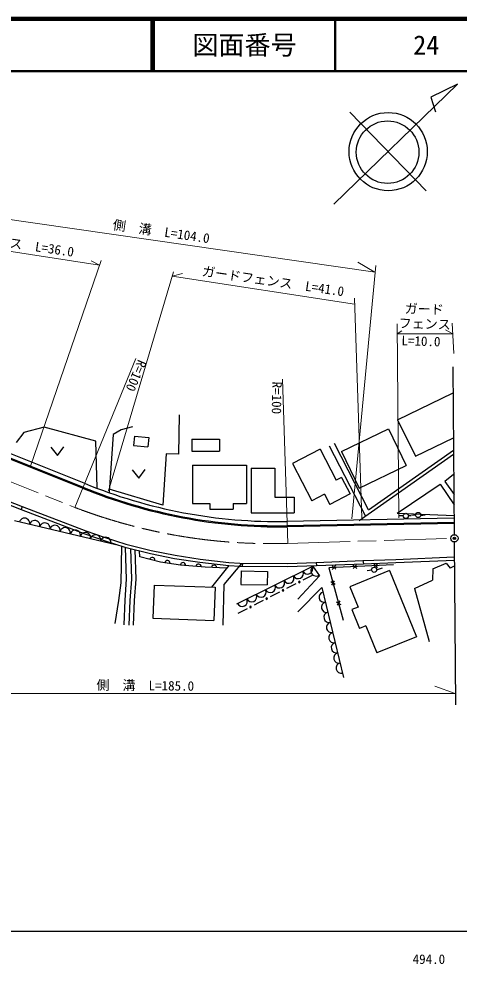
# Model space of a CAD drawing. Units: millimetres, scale not verified. Extents: x 40000 to 680000, y 20000 to 380000.
# Drawn here: x 483333 to 567798, y 198715 to 380000 of the extents above; entities that cross this region are included whole.
import ezdxf
from ezdxf.enums import TextEntityAlignment as Align

# ---------------------------------------------------------------- set-up
doc = ezdxf.new("R2010")
doc.units = ezdxf.units.MM
doc.header["$LTSCALE"] = 1000
doc.header["$PDMODE"] = 32
doc.header["$PDSIZE"] = 500
doc.linetypes.add('CHAIN', pattern=[18.5, 12, -1.5, 3.5, -1.5])
for name, color, linetype, lineweight in [('M-BGD', 7, 'Continuous', 25), ('M-BMK', 2, 'CHAIN', 13), ('M-BMK-SRVR', 3, 'Continuous', 25), ('M-STR-HTXT', 7, 'Continuous', 13), ('M-TTL', 2, 'Continuous', 13), ('M-TTL-BAND', 7, 'Continuous', 25), ('M-TTL-LINE', 7, 'Continuous', 50), ('M-TTL-TXT', 7, 'Continuous', 50)]:
    doc.layers.add(name, color=color, linetype=linetype, lineweight=lineweight)
doc.layers.add('M-OTRS', color=6, linetype='Continuous')
doc.styles.add('ＭＳ ゴシック', font='')
doc.styles.get('ＭＳ ゴシック').set_extended_font_data('MS Gothic')

msp = doc.modelspace()

# ---------------------------------------------------------------- linework, layer by layer
at = {"layer": 'M-BGD'}
for p, q in [((543743, 344490), (567481, 367456)), ((567481, 367456), (562364, 365019)), ((562364, 365019), (563262, 362156)), ((546863, 362119), (561465, 347026)), ((566613, 313283), (566848, 281074)), ((556004, 303122), (566649, 308305)), ((514063, 304033), (513944, 296539)), ((556004, 303122), (559412, 296121)), ((488187, 301706), (484282, 300680)), ((498088, 298984), (488187, 301706)), ((502979, 301154), (501440, 300286)), ((505148, 301785), (502979, 301154)), ((545229, 297003), (554248, 301394)), ((554248, 301394), (557668, 294369)), ((484282, 300680), (482783, 298787)), ((501440, 300286), (500652, 289202)), ((505518, 299970), (505343, 298178)), ((505518, 299970), (508249, 299703)), ((508249, 299703), (508073, 297912)), ((516489, 299379), (521853, 299379)), ((516489, 299379), (516489, 297091)), ((521853, 299379), (521853, 297091)), ((559412, 296121), (566712, 299675)), ((495514, 290011), (476462, 297584)), ((495588, 290197), (476536, 297770)), ((495883, 290940), (476832, 298513)), ((489460, 297884), (490752, 296249)), ((490752, 296249), (491960, 297946)), ((498364, 290030), (498088, 298984)), ((505343, 298178), (508073, 297912)), ((541125, 297487), (535838, 294756)), ((541125, 297487), (544216, 291502)), ((549869, 284664), (542956, 298038)), ((550439, 285869), (543863, 298590)), ((511578, 296578), (510947, 286757)), ((513944, 296539), (511578, 296578)), ((516489, 297091), (521853, 297091)), ((545229, 297003), (548649, 289978)), ((548636, 283798), (566741, 296499)), ((550439, 285869), (566729, 297297)), ((516646, 294409), (526981, 294409)), ((516646, 294409), (516646, 287072)), ((526981, 294409), (526981, 287072)), ((527927, 293857), (532424, 293857)), ((527927, 293857), (527927, 285258)), ((532424, 293857), (532424, 288255)), ((535838, 294756), (539542, 287584)), ((548649, 289978), (557668, 294369)), ((505080, 293545), (506372, 291910)), ((506372, 291910), (507580, 293607)), ((545252, 292037), (544216, 291502)), ((545252, 292037), (546878, 288889)), ((566701, 292594), (565084, 291293)), ((473827, 290384), (483947, 286511)), ((555894, 285179), (564137, 290780)), ((564137, 290780), (566820, 286796)), ((565084, 291293), (566820, 288808)), ((473612, 289823), (483766, 285937)), ((510947, 286757), (500652, 289833)), ((532424, 288255), (536132, 288255)), ((536132, 288255), (536132, 285258)), ((541980, 288843), (539542, 287584)), ((541980, 288843), (542993, 286882)), ((546878, 288889), (542993, 286882)), ((483947, 286511), (483766, 285937)), ((483947, 286511), (496192, 281824)), ((516646, 287072), (519960, 287072)), ((519960, 287072), (519960, 285968)), ((524456, 287072), (526981, 287072)), ((524456, 287072), (524456, 285968)), ((483766, 285937), (495977, 281264)), ((519960, 285968), (524456, 285968)), ((527927, 285258), (536132, 285258)), ((555894, 285179), (566820, 284745)), ((557047, 284666), (556140, 284666)), ((558073, 284784), (558586, 284784)), ((559493, 284745), (558704, 284824)), ((560479, 284784), (561268, 284863)), ((501904, 279134), (482497, 283709)), ((566810, 284226), (534742, 283595)), ((566826, 283426), (534757, 282795)), ((566830, 283226), (534761, 282595)), ((495977, 281264), (499685, 279962)), ((496176, 281830), (499878, 280531)), ((499685, 279962), (503669, 278661)), ((499878, 280531), (503835, 279238)), ((503835, 279238), (508730, 278024)), ((566858, 279677), (567086, 248436)), ((503028, 278848), (502910, 271827)), ((503669, 278661), (508600, 277438)), ((503734, 278645), (503947, 272574)), ((504743, 278394), (504949, 272553)), ((505551, 278194), (505750, 272537)), ((506558, 276836), (506478, 277964)), ((508600, 277438), (513215, 276531)), ((508730, 278024), (513319, 277122)), ((510503, 275811), (506558, 276836)), ((514368, 275259), (510503, 275811)), ((513215, 276531), (518027, 275781)), ((513319, 277122), (518107, 276376)), ((518027, 275781), (523589, 275150)), ((518107, 276376), (523639, 275748)), ((526026, 275578), (522652, 271511)), ((523639, 275748), (525752, 275631)), ((525724, 275632), (534861, 275553)), ((526229, 275627), (526185, 275028)), ((534861, 275553), (540385, 275763)), ((540385, 275763), (549346, 276103)), ((540385, 275763), (540411, 275163)), ((549346, 276103), (555634, 276341)), ((549346, 276103), (549428, 275505)), ((549428, 275505), (555657, 275742)), ((555632, 276341), (566879, 276813)), ((555657, 275742), (566883, 276213)), ((562730, 274547), (565347, 275599)), ((565347, 275599), (566054, 274655)), ((519062, 274825), (514368, 275259)), ((523219, 274623), (519062, 274825)), ((523638, 275140), (520285, 270999)), ((523589, 275150), (525719, 275032)), ((525137, 267784), (539731, 275042)), ((525719, 275032), (534870, 274953)), ((525992, 274147), (525932, 271548)), ((525992, 274147), (531019, 274031)), ((531019, 274031), (530959, 271432)), ((534870, 274953), (540411, 275163)), ((539692, 275101), (540993, 273168)), ((540411, 275163), (549428, 275505)), ((555193, 275278), (542808, 274726)), ((542808, 274726), (545530, 264668)), ((544165, 274433), (543427, 275108)), ((544133, 275139), (543458, 274401)), ((554453, 274192), (546844, 271091)), ((548161, 274611), (547423, 275286)), ((548129, 275317), (547454, 274579)), ((551052, 274253), (550184, 274134)), ((552157, 274789), (551419, 275464)), ((552125, 275495), (551450, 274757)), ((552117, 274371), (553103, 274726)), ((554444, 274213), (559621, 261510)), ((562730, 274547), (562703, 272340)), ((566948, 275120), (566054, 274655)), ((503947, 272574), (503637, 268541)), ((504949, 272553), (504635, 268482)), ((505750, 272537), (505434, 268435)), ((540993, 273168), (536852, 268691)), ((538690, 272777), (537799, 272323)), ((539573, 273227), (538690, 272777)), ((539573, 273227), (538690, 272777)), ((543161, 272068), (544028, 271571)), ((543843, 272253), (543345, 271386)), ((559256, 270742), (562703, 272340)), ((502910, 271827), (502436, 268435)), ((509290, 271418), (509056, 265072)), ((509290, 271418), (520983, 270987)), ((520983, 270987), (520749, 264641)), ((522652, 271511), (522454, 263701)), ((525932, 271548), (530959, 271432)), ((535572, 271188), (534681, 270734)), ((536463, 271642), (535572, 271188)), ((541467, 270939), (536852, 266285)), ((541467, 270939), (545648, 253663)), ((546844, 271091), (548431, 267196)), ((559256, 270742), (562057, 260565)), ((502436, 268435), (501726, 264056)), ((503637, 268541), (503439, 263776)), ((504635, 268482), (504438, 263735)), ((505434, 268435), (505237, 263701)), ((530226, 268463), (529335, 268009)), ((532454, 269598), (531563, 269144)), ((533345, 270052), (532454, 269598)), ((544888, 268392), (544390, 267525)), ((527108, 266874), (526217, 266419)), ((529335, 268009), (528444, 267555)), ((544205, 268207), (545073, 267709)), ((548431, 267196), (547216, 266700)), ((547216, 266700), (548684, 263098)), ((509056, 265072), (520749, 264641)), ((526217, 266419), (525334, 265969)), ((526217, 266419), (525334, 265969)), ((549899, 263594), (548684, 263098)), ((549899, 263594), (552012, 258409)), ((559621, 261510), (552012, 258409))]:
    msp.add_line(p, q, dxfattribs=at)
for centre, radius in [((554193, 354542), 7500), ((554074, 354439), 6000), ((557590, 284686), 500), ((559956, 284844), 500), ((551515, 274351), 500)]:
    msp.add_circle(centre, radius, dxfattribs=at)
for centre, radius, start, end in [((533232, 382068), 99285, 247.72, 270.8808), ((533232, 382068), 98485, 247.72, 270.8808), ((533232, 382068), 99485, 247.72, 270.8808), ((484414, 283258), 1000, 346.73352, 166.73352), ((486361, 282799), 1000, 346.73352, 166.73352), ((488307, 282340), 1000, 346.73352, 166.73352), ((490254, 281881), 1000, 346.73352, 166.73352), ((492201, 281422), 1000, 346.73352, 166.73352), ((494147, 280963), 1000, 346.73352, 166.73352), ((496094, 280504), 1000, 346.73352, 166.73352), ((498040, 280045), 1000, 346.73352, 166.73352), ((499987, 279586), 1000, 346.73352, 166.73352), ((508908, 276225), 500, 345.42578, 165.42578), ((511842, 275619), 500, 351.8699, 171.8699), ((514814, 275217), 500, 354.70526, 174.43371), ((517801, 274941), 500, 354.71876, 174.71876), ((520794, 274741), 500, 357.22083, 177.22083), ((536911, 273639), 1000, 206.44103, 26.44103), ((538702, 274530), 1000, 206.44103, 26.44103), ((540343, 274134), 1000, 123.95906, 303.95906), ((533329, 271858), 1000, 206.44103, 26.44103), ((535120, 272749), 1000, 206.44103, 26.44103), ((537131, 271982), 150, 360, 180), ((537131, 271982), 150, 180, 0), ((529748, 270077), 1000, 206.44103, 26.44103), ((531539, 270967), 1000, 206.44103, 26.44103), ((534013, 270393), 150, 360, 180), ((534013, 270393), 150, 180, 0), ((526166, 268296), 1000, 206.44103, 26.44103), ((527957, 269186), 1000, 206.44103, 26.44103), ((530895, 268804), 150, 360, 180), ((530895, 268804), 150, 180, 0), ((541911, 269105), 1000, 103.60453, 283.60453), ((527776, 267214), 150, 360, 180), ((527776, 267214), 150, 180, 0), ((542381, 267161), 1000, 103.60453, 283.60453), ((542852, 265217), 1000, 103.60453, 283.60453), ((543322, 263273), 1000, 103.60453, 283.60453), ((543793, 261329), 1000, 103.60453, 283.60453), ((544263, 259385), 1000, 103.60453, 283.60453), ((544733, 257441), 1000, 103.60453, 283.60453), ((545204, 255497), 1000, 103.60453, 283.60453)]:
    msp.add_arc(centre, radius, start, end, dxfattribs=at)
at = {"layer": 'M-BMK'}
for p, q in [((475909, 293538), (494035, 286313)), ((534899, 279410), (566195, 280354))]:
    msp.add_line(p, q, dxfattribs=at)
msp.add_arc((531654, 384606), 105246, 249.05708, 271.76725, dxfattribs=at)
at = {"layer": 'M-BMK-SRVR'}
msp.add_circle((566895, 280376), 700, dxfattribs=at)
at = {"layer": 'M-OTRS'}
msp.add_point((566895, 280376), dxfattribs=at)
at = {"layer": 'M-STR-HTXT'}
for p, q in [((462393, 344254), (551692, 331429)), ((460643, 338601), (498810, 332776)), ((485547, 294221), (499116, 333666)), ((498810, 332776), (497183, 333627)), ((547238, 284124), (551814, 332719)), ((551498, 331457), (548342, 333350)), ((500536, 289488), (513000, 331457)), ((512759, 330647), (514736, 331142)), ((512759, 330647), (547748, 325306)), ((549131, 284281), (547711, 326408)), ((556231, 284281), (555916, 321517)), ((566802, 315837), (566487, 321675)), ((555932, 319624), (556823, 320176)), ((555932, 319624), (566598, 319624)), ((566598, 319624), (565185, 320373)), ((494067, 286300), (505762, 314871)), ((534947, 279411), (533925, 310926)), ((567070, 250596), (563134, 252016)), ((431504, 250596), (567070, 250596))]:
    msp.add_line(p, q, dxfattribs=at)
at = {"layer": 'M-TTL', "lineweight": 140}
msp.add_line((680000, 380000), (40000, 380000), dxfattribs=at)
at = {"layer": 'M-TTL-BAND'}
msp.add_line((40000, 205000), (579000, 205000), dxfattribs=at)
at = {"layer": 'M-TTL-LINE'}
for p, q in [((508747, 380000), (508747, 370000)), ((509247, 380000), (509247, 370000)), ((543997, 380000), (543997, 370000)), ((40000, 370000), (680000, 370000))]:
    msp.add_line(p, q, dxfattribs=at)

# ---------------------------------------------------------------- texts
at = {"layer": 'M-STR-HTXT', "style": 'ＭＳ ゴシック'}
for s, rotation, p in [('側\u3000溝\u3000L=104.0', 351.699, (510441, 337784)), ('ガードフェンス\u3000L=36.0', 351.699, (480069, 335812)), ('ガードフェンス\u3000L=41.0', 351.699, (531899, 328239)), ('ガード', 358.192, (561066, 322900)), ('フェンス', 358.192, (561145, 320060)), ('L=10.0', 358.192, (560435, 316746)), ('R=100', 246.939, (504498, 312134)), ('R=100', 268.999, (531354, 307340)), ('側\u3000溝\u3000L=185.0', 359.354, (507570, 250691))]:
    msp.add_text(s, height=1833, rotation=rotation, dxfattribs=at).set_placement(p, align=Align.BOTTOM_CENTER)
at = {"layer": 'M-TTL-BAND', "style": 'ＭＳ ゴシック'}
msp.add_text('494.0', height=1833, dxfattribs=at).set_placement((562000, 198195), align=Align.BOTTOM_CENTER)
at = {"layer": 'M-TTL-TXT', "style": 'ＭＳ ゴシック'}
for s, p in [('図面番号', (526622, 375000)), ('24', (561497, 375000))]:
    msp.add_text(s, height=3666, dxfattribs=at).set_placement(p, align=Align.MIDDLE_CENTER)

doc.saveas('drawing.dxf')
